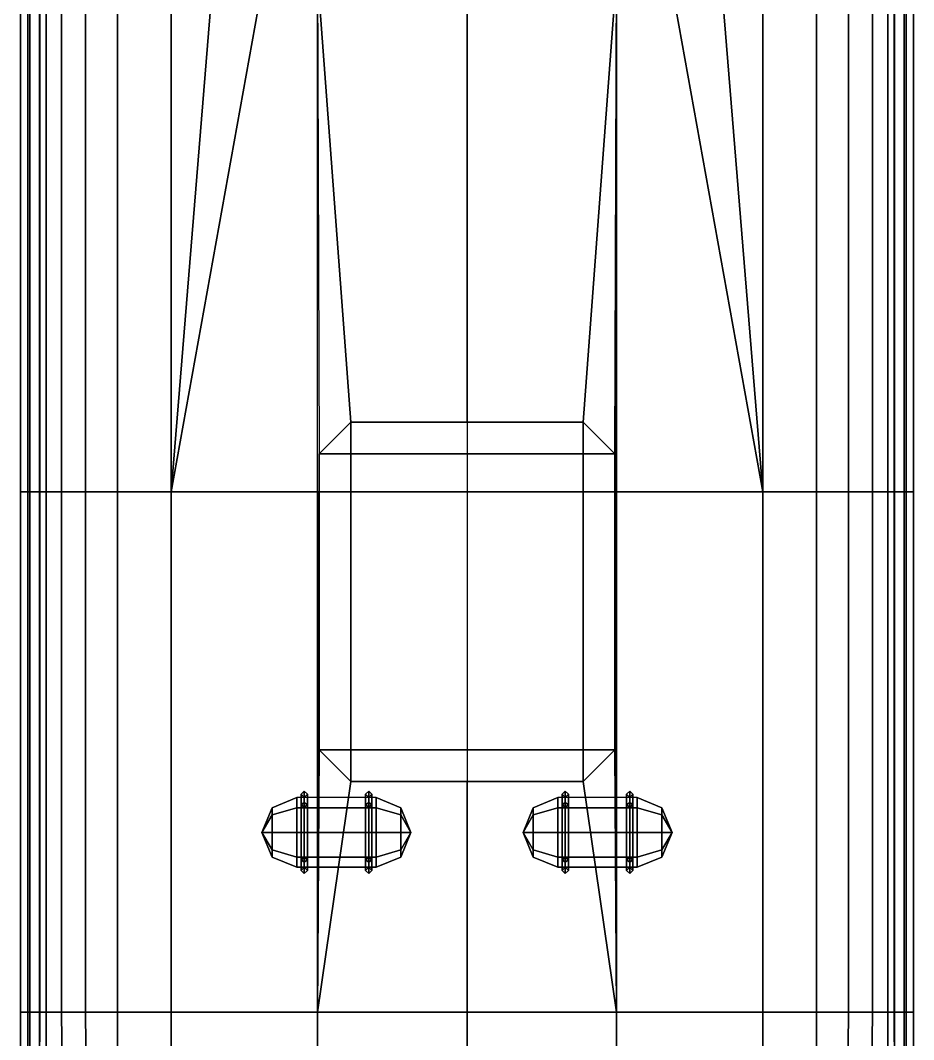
# Model space of a CAD drawing. Header units: millimetres. Extents: x -4.2 to 4.2, y -36 to 51.8.
# Drawn here: x -4.23 to 4.23, y 0.01 to 9.65 of the extents above; entities that cross this region are included whole.
import ezdxf

# ---------------------------------------------------------------- set-up
doc = ezdxf.new("R2010")
doc.units = ezdxf.units.MM
for name, color, linetype in [('h2', 7, 'Continuous'), ('railings', 6, 'Continuous'), ('superstructure', 3, 'Continuous')]:
    doc.layers.add(name, color=color, linetype=linetype)

msp = doc.modelspace()

# ---------------------------------------------------------------- linework, layer by layer
for points in [[(-4.225, 10.23, 2.885), (-4.225, 10.23, -0.21), (-4.225, 5.19, -0.21), (-4.225, 5.19, 2.885)], [(-4.155, 10.23, 2.965), (-4.225, 10.23, 2.885), (-4.225, 5.19, 2.885), (-4.155, 5.19, 2.965)], [(-4.045, 10.23, 2.99), (-4.155, 10.23, 2.965), (-4.155, 5.19, 2.965), (-4.045, 5.19, 2.99)], [(-4.225, 5.19, 2.885), (-4.225, 5.19, -0.21), (-4.225, 0.27, -0.21), (-4.225, 0.27, 2.885)], [(-4.155, 5.19, 2.965), (-4.225, 5.19, 2.885), (-4.225, 0.27, 2.885), (-4.155, 0.27, 2.965)], [(-4.045, 5.19, 2.99), (-4.155, 5.19, 2.965), (-4.155, 0.27, 2.965), (-4.045, 0.27, 2.99)], [(-4.225, 0.27, 2.885), (-4.225, 0.27, -0.21), (-4.225, -4.77, -0.21), (-4.225, -4.77, 2.825)], [(-4.155, 0.27, 2.965), (-4.225, 0.27, 2.885), (-4.225, -4.77, 2.825), (-4.155, -4.77, 2.92)], [(-4.045, 0.27, 2.99), (-4.155, 0.27, 2.965), (-4.155, -4.77, 2.92), (-4.045, -4.77, 2.955)]]:
    msp.add_3dface(points)
at = {"color": 1}
for points in [[(-4.225, 10.23, -1.22), (-4.135, 10.23, -1.435), (-4.135, 5.19, -1.435), (-4.225, 5.19, -1.22)], [(-4.225, 10.23, -0.21), (-4.225, 10.23, -1.22), (-4.225, 5.19, -1.22), (-4.225, 5.19, -0.21)], [(-4.135, 10.23, -1.435), (-3.98, 10.23, -1.655), (-3.98, 5.19, -1.655), (-4.135, 5.19, -1.435)], [(-3.98, 10.23, -1.655), (-3.835, 10.23, -1.78), (-3.835, 5.19, -1.78), (-3.98, 5.19, -1.655)], [(-3.835, 10.23, -1.78), (-3.61, 10.23, -1.895), (-3.61, 5.19, -1.895), (-3.835, 5.19, -1.78)], [(-3.61, 10.23, -1.895), (-3.305, 10.23, -1.95), (-3.305, 5.19, -1.95), (-3.61, 5.19, -1.895)], [(0, 5.19, -1.99), (-3.305, 5.19, -1.95), (-3.305, 10.23, -1.95), (0, 10.23, -1.99)], [(-4.225, 5.19, -0.21), (-4.225, 5.19, -1.22), (-4.225, 0.27, -1.22), (-4.225, 0.27, -0.21)], [(-4.225, 5.19, -1.22), (-4.135, 5.19, -1.435), (-4.135, 0.27, -1.435), (-4.225, 0.27, -1.22)], [(-4.135, 5.19, -1.435), (-3.98, 5.19, -1.655), (-3.98, 0.27, -1.655), (-4.135, 0.27, -1.435)], [(-3.98, 5.19, -1.655), (-3.835, 5.19, -1.78), (-3.835, 0.27, -1.78), (-3.98, 0.27, -1.655)], [(-3.835, 5.19, -1.78), (-3.61, 5.19, -1.895), (-3.61, 0.27, -1.895), (-3.835, 0.27, -1.78)], [(-3.61, 5.19, -1.895), (-3.305, 5.19, -1.95), (-3.305, 0.27, -1.95), (-3.61, 0.27, -1.895)], [(0, 0.27, -1.99), (-3.305, 0.27, -1.95), (-3.305, 5.19, -1.95), (0, 5.19, -1.99)], [(-4.225, 0.27, -0.21), (-4.225, 0.27, -1.22), (-4.225, -4.77, -1.22), (-4.225, -4.77, -0.21)], [(-4.225, 0.27, -1.22), (-4.135, 0.27, -1.435), (-4.14, -4.77, -1.495), (-4.225, -4.77, -1.22)], [(-4.135, 0.27, -1.435), (-3.98, 0.27, -1.655), (-3.98, -4.77, -1.72), (-4.14, -4.77, -1.495)], [(-3.98, 0.27, -1.655), (-3.835, 0.27, -1.78), (-3.775, -4.77, -1.885), (-3.98, -4.77, -1.72)], [(-3.835, 0.27, -1.78), (-3.61, 0.27, -1.895), (-3.56, -4.77, -1.97), (-3.775, -4.77, -1.885)], [(-3.61, 0.27, -1.895), (-3.305, 0.27, -1.95), (-3.305, -4.77, -1.99), (-3.56, -4.77, -1.97)], [(0, -4.77, -1.99), (-3.305, -4.77, -1.99), (-3.305, 0.27, -1.95), (0, 0.27, -1.99)]]:
    msp.add_3dface(points, dxfattribs=at)
at = {"color": 2}
for points in [[(-2.8, 10.23, 3.055), (-4.045, 10.23, 2.99), (-4.045, 5.19, 2.99), (-2.8, 5.19, 3.055)], [(-1.92, 10.08, 3.0899), (-2.3887, 10.23, 3.0713), (-2.8, 5.19, 3.055)], [(-2.3887, 10.23, 3.0713), (-2.8, 10.23, 3.055), (-2.8, 5.19, 3.055)], [(-1.415, 10.08, 3.11), (-1.92, 10.08, 3.0899), (-2.8, 5.19, 3.055), (-1.415, 5.19, 3.11)], [(0, 10.08, 3.13), (-1.415, 10.08, 3.11), (-1.1, 5.85, 3.1145), (0, 5.85, 3.13)], [(-1.415, 10.08, 3.11), (-1.415, 10.08, 3.11), (-1.4, 5.55, 3.1102), (-1.1, 5.85, 3.1145)], [(-2.8, 5.19, 3.055), (-4.045, 5.19, 2.99), (-4.045, 0.27, 2.99), (-2.8, 0.27, 3.055)], [(-1.415, 5.19, 3.11), (-2.8, 5.19, 3.055), (-2.8, 0.27, 3.055), (-1.415, 0.27, 3.11)], [(-1.4, 5.19, 3.1102), (-1.415, 5.19, 3.11), (-1.415, 0.27, 3.11), (-1.4, 2.75, 3.1102)], [(-1.1, 2.45, 3.1145), (-1.4, 2.75, 3.1102), (-1.415, 0.27, 3.11)], [(0, 2.45, 3.13), (-1.1, 2.45, 3.1145), (-1.415, 0.27, 3.11), (0, 0.27, 3.13)], [(-2.8, 0.27, 3.055), (-4.045, 0.27, 2.99), (-4.045, -4.77, 2.955), (-2.8, -4.77, 3.025)], [(-1.415, 0.27, 3.11), (-2.8, 0.27, 3.055), (-2.8, -4.77, 3.025), (-1.415, -4.77, 3.095)], [(0, 0.27, 3.13), (-1.415, 0.27, 3.11), (-1.415, -4.77, 3.095), (0, -4.77, 3.13)]]:
    msp.add_3dface(points, dxfattribs=at)
at = {"layer": 'h2', "color": 1}
for points in [[(0, 5.19, -1.99), (3.305, 5.19, -1.95), (3.305, 10.23, -1.95), (0, 10.23, -1.99)], [(3.61, 10.23, -1.895), (3.305, 10.23, -1.95), (3.305, 5.19, -1.95), (3.61, 5.19, -1.895)], [(3.835, 10.23, -1.78), (3.61, 10.23, -1.895), (3.61, 5.19, -1.895), (3.835, 5.19, -1.78)], [(3.98, 10.23, -1.655), (3.835, 10.23, -1.78), (3.835, 5.19, -1.78), (3.98, 5.19, -1.655)], [(4.135, 10.23, -1.435), (3.98, 10.23, -1.655), (3.98, 5.19, -1.655), (4.135, 5.19, -1.435)], [(4.225, 10.23, -1.22), (4.135, 10.23, -1.435), (4.135, 5.19, -1.435), (4.225, 5.19, -1.22)], [(4.225, 10.23, -0.21), (4.225, 10.23, -1.22), (4.225, 5.19, -1.22), (4.225, 5.19, -0.21)], [(0, 0.27, -1.99), (3.305, 0.27, -1.95), (3.305, 5.19, -1.95), (0, 5.19, -1.99)], [(3.61, 5.19, -1.895), (3.305, 5.19, -1.95), (3.305, 0.27, -1.95), (3.61, 0.27, -1.895)], [(3.835, 5.19, -1.78), (3.61, 5.19, -1.895), (3.61, 0.27, -1.895), (3.835, 0.27, -1.78)], [(3.98, 5.19, -1.655), (3.835, 5.19, -1.78), (3.835, 0.27, -1.78), (3.98, 0.27, -1.655)], [(4.135, 5.19, -1.435), (3.98, 5.19, -1.655), (3.98, 0.27, -1.655), (4.135, 0.27, -1.435)], [(4.225, 5.19, -1.22), (4.135, 5.19, -1.435), (4.135, 0.27, -1.435), (4.225, 0.27, -1.22)], [(4.225, 5.19, -0.21), (4.225, 5.19, -1.22), (4.225, 0.27, -1.22), (4.225, 0.27, -0.21)], [(0, -4.77, -1.99), (3.305, -4.77, -1.99), (3.305, 0.27, -1.95), (0, 0.27, -1.99)], [(3.61, 0.27, -1.895), (3.305, 0.27, -1.95), (3.305, -4.77, -1.99), (3.56, -4.77, -1.97)], [(3.835, 0.27, -1.78), (3.61, 0.27, -1.895), (3.56, -4.77, -1.97), (3.775, -4.77, -1.885)], [(3.98, 0.27, -1.655), (3.835, 0.27, -1.78), (3.775, -4.77, -1.885), (3.98, -4.77, -1.72)], [(4.135, 0.27, -1.435), (3.98, 0.27, -1.655), (3.98, -4.77, -1.72), (4.14, -4.77, -1.495)], [(4.225, 0.27, -1.22), (4.135, 0.27, -1.435), (4.14, -4.77, -1.495), (4.225, -4.77, -1.22)], [(4.225, 0.27, -0.21), (4.225, 0.27, -1.22), (4.225, -4.77, -1.22), (4.225, -4.77, -0.21)]]:
    msp.add_3dface(points, dxfattribs=at)
at = {"layer": 'h2', "color": 2}
for points in [[(1.92, 10.08, 3.0899), (2.3887, 10.23, 3.0713), (2.8, 5.19, 3.055)], [(2.3887, 10.23, 3.0713), (2.8, 10.23, 3.055), (2.8, 5.19, 3.055)], [(2.8, 10.23, 3.055), (4.045, 10.23, 2.99), (4.045, 5.19, 2.99), (2.8, 5.19, 3.055)], [(-1.415, 10.08, 3.11), (-1.4, 5.55, 3.1102), (-1.4, 5.19, 3.1102), (-1.415, 5.19, 3.11)], [(0, 10.08, 3.13), (1.415, 10.08, 3.11), (1.1, 5.85, 3.1145), (0, 5.85, 3.13)], [(1.415, 10.08, 3.11), (1.415, 10.08, 3.11), (1.4, 5.55, 3.1102), (1.1, 5.85, 3.1145)], [(1.4, 5.55, 3.1102), (1.415, 10.08, 3.11), (1.415, 5.19, 3.11), (1.4, 5.19, 3.1102)], [(1.415, 10.08, 3.11), (1.92, 10.08, 3.0899), (2.8, 5.19, 3.055), (1.415, 5.19, 3.11)], [(1.4, 5.19, 3.1102), (1.415, 5.19, 3.11), (1.415, 0.27, 3.11), (1.4, 2.75, 3.1102)], [(1.415, 5.19, 3.11), (2.8, 5.19, 3.055), (2.8, 0.27, 3.055), (1.415, 0.27, 3.11)], [(2.8, 5.19, 3.055), (4.045, 5.19, 2.99), (4.045, 0.27, 2.99), (2.8, 0.27, 3.055)], [(1.1, 2.45, 3.1145), (1.4, 2.75, 3.1102), (1.415, 0.27, 3.11)], [(0, 2.45, 3.13), (1.1, 2.45, 3.1145), (1.415, 0.27, 3.11), (0, 0.27, 3.13)], [(0, 0.27, 3.13), (1.415, 0.27, 3.11), (1.415, -4.77, 3.095), (0, -4.77, 3.13)], [(1.415, 0.27, 3.11), (2.8, 0.27, 3.055), (2.8, -4.77, 3.025), (1.415, -4.77, 3.095)], [(2.8, 0.27, 3.055), (4.045, 0.27, 2.99), (4.045, -4.77, 2.955), (2.8, -4.77, 3.025)]]:
    msp.add_3dface(points, dxfattribs=at)
at = {"layer": 'h2'}
for points in [[(4.045, 10.23, 2.99), (4.155, 10.23, 2.965), (4.155, 5.19, 2.965), (4.045, 5.19, 2.99)], [(4.155, 10.23, 2.965), (4.225, 10.23, 2.885), (4.225, 5.19, 2.885), (4.155, 5.19, 2.965)], [(4.225, 10.23, 2.885), (4.225, 10.23, -0.21), (4.225, 5.19, -0.21), (4.225, 5.19, 2.885)], [(4.045, 5.19, 2.99), (4.155, 5.19, 2.965), (4.155, 0.27, 2.965), (4.045, 0.27, 2.99)], [(4.155, 5.19, 2.965), (4.225, 5.19, 2.885), (4.225, 0.27, 2.885), (4.155, 0.27, 2.965)], [(4.225, 5.19, 2.885), (4.225, 5.19, -0.21), (4.225, 0.27, -0.21), (4.225, 0.27, 2.885)], [(4.045, 0.27, 2.99), (4.155, 0.27, 2.965), (4.155, -4.77, 2.92), (4.045, -4.77, 2.955)], [(4.155, 0.27, 2.965), (4.225, 0.27, 2.885), (4.225, -4.77, 2.825), (4.155, -4.77, 2.92)], [(4.225, 0.27, 2.885), (4.225, 0.27, -0.21), (4.225, -4.77, -0.21), (4.225, -4.77, 2.825)]]:
    msp.add_3dface(points, dxfattribs=at)
at = {"layer": 'railings'}
for points in [[(-4.04, 11.24, 4.3), (-4.04, 9.65, 4.3), (-4.04, 9.65, 4.26), (-4.04, 11.24, 4.26)], [(-4.04, 11.24, 4.3), (-4.04, 9.65, 4.3), (-4.04, 9.65, 4.26), (-4.04, 11.24, 4.26)], [(4.04, 11.24, 4.3), (4.04, 9.65, 4.3), (4.04, 9.65, 4.26), (4.04, 11.24, 4.26)], [(4.04, 11.24, 4.3), (4.04, 9.65, 4.3), (4.04, 9.65, 4.26), (4.04, 11.24, 4.26)], [(-4.04, 9.61, 4.3), (-4.04, 9.61, 2.99), (-4.04, 9.65, 2.99), (-4.04, 9.65, 4.3)], [(-4.04, 9.61, 4.3), (-4.04, 9.61, 2.99), (-4.04, 9.65, 2.99), (-4.04, 9.65, 4.3)], [(4.04, 9.61, 4.3), (4.04, 9.61, 2.99), (4.04, 9.65, 2.99), (4.04, 9.65, 4.3)], [(4.04, 9.61, 4.3), (4.04, 9.61, 2.99), (4.04, 9.65, 2.99), (4.04, 9.65, 4.3)], [(-4.04, 9.61, 4.3), (-4.04, 7.83, 4.3), (-4.04, 7.83, 4.26), (-4.04, 9.61, 4.26)], [(-4.04, 9.61, 4.3), (-4.04, 7.83, 4.3), (-4.04, 7.83, 4.26), (-4.04, 9.61, 4.26)], [(-4.04, 9.61, 3.71), (-4.04, 7.83, 3.71), (-4.04, 7.83, 3.67), (-4.04, 9.61, 3.67)], [(-4.04, 9.61, 3.71), (-4.04, 7.83, 3.71), (-4.04, 7.83, 3.67), (-4.04, 9.61, 3.67)], [(4.04, 9.61, 3.71), (4.04, 7.83, 3.71), (4.04, 7.83, 3.67), (4.04, 9.61, 3.67)], [(4.04, 9.61, 3.71), (4.04, 7.83, 3.71), (4.04, 7.83, 3.67), (4.04, 9.61, 3.67)], [(4.04, 9.61, 4.3), (4.04, 7.83, 4.3), (4.04, 7.83, 4.26), (4.04, 9.61, 4.26)], [(4.04, 9.61, 4.3), (4.04, 7.83, 4.3), (4.04, 7.83, 4.26), (4.04, 9.61, 4.26)], [(-4.04, 7.79, 4.3), (-4.04, 7.79, 2.99), (-4.04, 7.83, 2.99), (-4.04, 7.83, 4.3)], [(-4.04, 7.79, 4.3), (-4.04, 7.79, 2.99), (-4.04, 7.83, 2.99), (-4.04, 7.83, 4.3)], [(4.04, 7.79, 4.3), (4.04, 7.79, 2.99), (4.04, 7.83, 2.99), (4.04, 7.83, 4.3)], [(4.04, 7.79, 4.3), (4.04, 7.79, 2.99), (4.04, 7.83, 2.99), (4.04, 7.83, 4.3)], [(-4.04, 7.79, 4.3), (-4.04, 6.08, 4.3), (-4.04, 6.08, 4.26), (-4.04, 7.79, 4.26)], [(-4.04, 7.79, 4.3), (-4.04, 6.08, 4.3), (-4.04, 6.08, 4.26), (-4.04, 7.79, 4.26)], [(-4.04, 7.79, 3.71), (-4.04, 6.08, 3.71), (-4.04, 6.08, 3.67), (-4.04, 7.79, 3.67)], [(-4.04, 7.79, 3.71), (-4.04, 6.08, 3.71), (-4.04, 6.08, 3.67), (-4.04, 7.79, 3.67)], [(4.04, 7.79, 3.71), (4.04, 6.08, 3.71), (4.04, 6.08, 3.67), (4.04, 7.79, 3.67)], [(4.04, 7.79, 3.71), (4.04, 6.08, 3.71), (4.04, 6.08, 3.67), (4.04, 7.79, 3.67)], [(4.04, 7.79, 4.3), (4.04, 6.08, 4.3), (4.04, 6.08, 4.26), (4.04, 7.79, 4.26)], [(4.04, 7.79, 4.3), (4.04, 6.08, 4.3), (4.04, 6.08, 4.26), (4.04, 7.79, 4.26)], [(-4.04, 6.04, 4.3), (-4.04, 6.04, 2.99), (-4.04, 6.08, 2.99), (-4.04, 6.08, 4.3)], [(-4.04, 6.04, 4.3), (-4.04, 6.04, 2.99), (-4.04, 6.08, 2.99), (-4.04, 6.08, 4.3)], [(4.04, 6.04, 4.3), (4.04, 6.04, 2.99), (4.04, 6.08, 2.99), (4.04, 6.08, 4.3)], [(4.04, 6.04, 4.3), (4.04, 6.04, 2.99), (4.04, 6.08, 2.99), (4.04, 6.08, 4.3)], [(-4.04, 6.04, 4.3), (-4.04, 4.23, 4.3), (-4.04, 4.23, 4.26), (-4.04, 6.04, 4.26)], [(-4.04, 6.04, 4.3), (-4.04, 4.23, 4.3), (-4.04, 4.23, 4.26), (-4.04, 6.04, 4.26)], [(-4.04, 6.04, 3.71), (-4.04, 4.23, 3.71), (-4.04, 4.23, 3.67), (-4.04, 6.04, 3.67)], [(-4.04, 6.04, 3.71), (-4.04, 4.23, 3.71), (-4.04, 4.23, 3.67), (-4.04, 6.04, 3.67)], [(4.04, 6.04, 3.71), (4.04, 4.23, 3.71), (4.04, 4.23, 3.67), (4.04, 6.04, 3.67)], [(4.04, 6.04, 3.71), (4.04, 4.23, 3.71), (4.04, 4.23, 3.67), (4.04, 6.04, 3.67)], [(4.04, 6.04, 4.3), (4.04, 4.23, 4.3), (4.04, 4.23, 4.26), (4.04, 6.04, 4.26)], [(4.04, 6.04, 4.3), (4.04, 4.23, 4.3), (4.04, 4.23, 4.26), (4.04, 6.04, 4.26)], [(-4.04, 4.19, 4.3), (-4.04, 4.19, 2.99), (-4.04, 4.23, 2.99), (-4.04, 4.23, 4.3)], [(-4.04, 4.19, 4.3), (-4.04, 4.19, 2.99), (-4.04, 4.23, 2.99), (-4.04, 4.23, 4.3)], [(-4.04, 4.19, 4.3), (-4.04, 2.45, 4.3), (-4.04, 2.45, 4.26), (-4.04, 4.19, 4.26)], [(-4.04, 4.19, 4.3), (-4.04, 2.45, 4.3), (-4.04, 2.45, 4.26), (-4.04, 4.19, 4.26)], [(-4.04, 4.19, 3.71), (-4.04, 2.45, 3.71), (-4.04, 2.45, 3.67), (-4.04, 4.19, 3.67)], [(-4.04, 4.19, 3.71), (-4.04, 2.45, 3.71), (-4.04, 2.45, 3.67), (-4.04, 4.19, 3.67)], [(4.04, 4.19, 4.3), (4.04, 4.19, 2.99), (4.04, 4.23, 2.99), (4.04, 4.23, 4.3)], [(4.04, 4.19, 4.3), (4.04, 4.19, 2.99), (4.04, 4.23, 2.99), (4.04, 4.23, 4.3)], [(4.04, 4.19, 3.71), (4.04, 2.45, 3.71), (4.04, 2.45, 3.67), (4.04, 4.19, 3.67)], [(4.04, 4.19, 3.71), (4.04, 2.45, 3.71), (4.04, 2.45, 3.67), (4.04, 4.19, 3.67)], [(4.04, 4.19, 4.3), (4.04, 2.45, 4.3), (4.04, 2.45, 4.26), (4.04, 4.19, 4.26)], [(4.04, 4.19, 4.3), (4.04, 2.45, 4.3), (4.04, 2.45, 4.26), (4.04, 4.19, 4.26)], [(-4.04, 2.41, 4.3), (-4.04, 2.41, 2.99), (-4.04, 2.45, 2.99), (-4.04, 2.45, 4.3)], [(-4.04, 2.41, 4.3), (-4.04, 2.41, 2.99), (-4.04, 2.45, 2.99), (-4.04, 2.45, 4.3)], [(4.04, 2.41, 4.3), (4.04, 2.41, 2.99), (4.04, 2.45, 2.99), (4.04, 2.45, 4.3)], [(4.04, 2.41, 4.3), (4.04, 2.41, 2.99), (4.04, 2.45, 2.99), (4.04, 2.45, 4.3)], [(-4.04, 2.41, 4.3), (-4.04, 0.03, 4.29), (-4.04, 0.03, 4.25), (-4.04, 2.41, 4.26)], [(-4.04, 2.41, 4.3), (-4.04, 0.03, 4.29), (-4.04, 0.03, 4.25), (-4.04, 2.41, 4.26)], [(-4.04, 2.41, 3.71), (-4.04, 0.03, 3.7), (-4.04, 0.03, 3.66), (-4.04, 2.41, 3.67)], [(-4.04, 2.41, 3.71), (-4.04, 0.03, 3.7), (-4.04, 0.03, 3.66), (-4.04, 2.41, 3.67)], [(4.04, 2.41, 3.71), (4.04, 0.03, 3.7), (4.04, 0.03, 3.66), (4.04, 2.41, 3.67)], [(4.04, 2.41, 3.71), (4.04, 0.03, 3.7), (4.04, 0.03, 3.66), (4.04, 2.41, 3.67)], [(4.04, 2.41, 4.3), (4.04, 0.03, 4.29), (4.04, 0.03, 4.25), (4.04, 2.41, 4.26)], [(4.04, 2.41, 4.3), (4.04, 0.03, 4.29), (4.04, 0.03, 4.25), (4.04, 2.41, 4.26)], [(-4.04, -0.01, 4.29), (-4.04, -0.01, 2.98), (-4.04, 0.03, 2.98), (-4.04, 0.03, 4.29)], [(-4.04, -0.01, 4.29), (-4.04, -0.01, 2.98), (-4.04, 0.03, 2.98), (-4.04, 0.03, 4.29)], [(4.04, -0.01, 4.29), (4.04, -0.01, 2.98), (4.04, 0.03, 2.98), (4.04, 0.03, 4.29)], [(4.04, -0.01, 4.29), (4.04, -0.01, 2.98), (4.04, 0.03, 2.98), (4.04, 0.03, 4.29)]]:
    msp.add_3dface(points, dxfattribs=at)
at = {"layer": 'superstructure'}
for points in [[(-1.1, 5.85, 3.54), (-1.4, 5.55, 3.54), (1.4, 5.55, 3.54), (1.1, 5.85, 3.54)], [(-1.1, 5.85, 3.1145), (-1.4, 5.55, 3.1102), (-1.4, 5.55, 3.54), (-1.1, 5.85, 3.54)], [(-1.1, 5.85, 3.54), (-1.4, 5.55, 3.54), (-1.1, 5.55, 3.79)], [(1.1, 5.85, 3.54), (1.1, 5.85, 3.1145), (0, 5.85, 3.13), (-1.1, 5.85, 3.54)], [(1.1, 5.55, 3.79), (1.1, 5.85, 3.54), (-1.1, 5.85, 3.54), (-1.1, 5.55, 3.79)], [(0, 5.85, 3.13), (-1.1, 5.85, 3.1145), (-1.1, 5.85, 3.54), (0, 5.85, 3.13)], [(1.4, 5.55, 3.54), (1.4, 5.55, 3.1102), (1.1, 5.85, 3.1145), (1.1, 5.85, 3.54)], [(1.1, 5.55, 3.79), (1.4, 5.55, 3.54), (1.1, 5.85, 3.54), (1.1, 5.55, 3.79)], [(-1.4, 5.55, 3.1102), (-1.4, 2.75, 3.1102), (-1.4, 2.75, 3.54), (-1.4, 5.55, 3.54)], [(-1.4, 5.55, 3.54), (-1.4, 2.75, 3.54), (-1.1, 2.75, 3.79), (-1.1, 5.55, 3.79)], [(-1.1, 5.55, 3.79), (-1.1, 2.75, 3.79), (1.1, 2.75, 3.79), (1.1, 5.55, 3.79)], [(1.1, 2.75, 3.79), (1.4, 2.75, 3.54), (1.4, 5.55, 3.54), (1.1, 5.55, 3.79)], [(1.4, 2.75, 3.54), (1.4, 2.75, 3.1102), (1.4, 5.55, 3.1102), (1.4, 5.55, 3.54)], [(-1.4, 2.75, 3.54), (-1.4, 2.75, 3.1102), (-1.1, 2.45, 3.1145), (-1.1, 2.45, 3.54)], [(-1.1, 2.75, 3.79), (-1.4, 2.75, 3.54), (-1.1, 2.45, 3.54), (-1.1, 2.75, 3.79)], [(1.1, 2.45, 3.54), (1.1, 2.75, 3.79), (-1.1, 2.75, 3.79), (-1.1, 2.45, 3.54)], [(1.1, 2.45, 3.1145), (1.4, 2.75, 3.1102), (1.4, 2.75, 3.54), (1.1, 2.45, 3.54)], [(1.1, 2.45, 3.54), (1.4, 2.75, 3.54), (1.1, 2.75, 3.79)], [(-1.1, 2.45, 3.54), (-1.1, 2.45, 3.1145), (0, 2.45, 3.13), (1.1, 2.45, 3.54)], [(1.1, 2.45, 3.54), (0, 2.45, 3.13), (1.1, 2.45, 3.1145)], [(-1.54, 2.36, 3.12), (-1.57, 2.33, 3.12), (-1.57, 2.33, 3.82), (-1.54, 2.36, 3.82)], [(-1.57, 2.23, 4.08), (-1.54, 2.2512, 4.1012), (-1.54, 2.36, 3.82), (-1.57, 2.33, 3.82)], [(-1.57, 2.33, 3.12), (-1.54, 2.3, 3.12), (-1.54, 2.3, 3.82), (-1.57, 2.33, 3.82)], [(-1.54, 2.2088, 4.0588), (-1.57, 2.23, 4.08), (-1.57, 2.33, 3.82), (-1.54, 2.3, 3.82)], [(-1.51, 2.33, 3.12), (-1.54, 2.36, 3.12), (-1.54, 2.36, 3.82), (-1.51, 2.33, 3.82)], [(-1.54, 2.2512, 4.1012), (-1.51, 2.23, 4.08), (-1.51, 2.33, 3.82), (-1.54, 2.36, 3.82)], [(-1.54, 2.3, 3.12), (-1.51, 2.33, 3.12), (-1.51, 2.33, 3.82), (-1.54, 2.3, 3.82)], [(-1.51, 2.23, 4.08), (-1.54, 2.2088, 4.0588), (-1.54, 2.3, 3.82), (-1.51, 2.33, 3.82)], [(-0.93, 2.36, 3.12), (-0.96, 2.33, 3.12), (-0.96, 2.33, 3.82), (-0.93, 2.36, 3.82)], [(-0.96, 2.23, 4.08), (-0.93, 2.2512, 4.1012), (-0.93, 2.36, 3.82), (-0.96, 2.33, 3.82)], [(-0.96, 2.33, 3.12), (-0.93, 2.3, 3.12), (-0.93, 2.3, 3.82), (-0.96, 2.33, 3.82)], [(-0.93, 2.2088, 4.0588), (-0.96, 2.23, 4.08), (-0.96, 2.33, 3.82), (-0.93, 2.3, 3.82)], [(-0.9, 2.33, 3.12), (-0.93, 2.36, 3.12), (-0.93, 2.36, 3.82), (-0.9, 2.33, 3.82)], [(-0.93, 2.2512, 4.1012), (-0.9, 2.23, 4.08), (-0.9, 2.33, 3.82), (-0.93, 2.36, 3.82)], [(-0.93, 2.3, 3.12), (-0.9, 2.33, 3.12), (-0.9, 2.33, 3.82), (-0.93, 2.3, 3.82)], [(-0.9, 2.23, 4.08), (-0.93, 2.2088, 4.0588), (-0.93, 2.3, 3.82), (-0.9, 2.33, 3.82)], [(0.93, 2.36, 3.12), (0.9, 2.33, 3.12), (0.9, 2.33, 3.82), (0.93, 2.36, 3.82)], [(0.9, 2.23, 4.08), (0.93, 2.2512, 4.1012), (0.93, 2.36, 3.82), (0.9, 2.33, 3.82)], [(0.9, 2.33, 3.12), (0.93, 2.3, 3.12), (0.93, 2.3, 3.82), (0.9, 2.33, 3.82)], [(0.93, 2.2088, 4.0588), (0.9, 2.23, 4.08), (0.9, 2.33, 3.82), (0.93, 2.3, 3.82)], [(0.96, 2.33, 3.12), (0.93, 2.36, 3.12), (0.93, 2.36, 3.82), (0.96, 2.33, 3.82)], [(0.93, 2.2512, 4.1012), (0.96, 2.23, 4.08), (0.96, 2.33, 3.82), (0.93, 2.36, 3.82)], [(0.93, 2.3, 3.12), (0.96, 2.33, 3.12), (0.96, 2.33, 3.82), (0.93, 2.3, 3.82)], [(0.96, 2.23, 4.08), (0.93, 2.2088, 4.0588), (0.93, 2.3, 3.82), (0.96, 2.33, 3.82)], [(1.54, 2.36, 3.12), (1.51, 2.33, 3.12), (1.51, 2.33, 3.82), (1.54, 2.36, 3.82)], [(1.51, 2.23, 4.08), (1.54, 2.2512, 4.1012), (1.54, 2.36, 3.82), (1.51, 2.33, 3.82)], [(1.51, 2.33, 3.12), (1.54, 2.3, 3.12), (1.54, 2.3, 3.82), (1.51, 2.33, 3.82)], [(1.54, 2.2088, 4.0588), (1.51, 2.23, 4.08), (1.51, 2.33, 3.82), (1.54, 2.3, 3.82)], [(1.57, 2.33, 3.12), (1.54, 2.36, 3.12), (1.54, 2.36, 3.82), (1.57, 2.33, 3.82)], [(1.54, 2.2512, 4.1012), (1.57, 2.23, 4.08), (1.57, 2.33, 3.82), (1.54, 2.36, 3.82)], [(1.54, 2.3, 3.12), (1.57, 2.33, 3.12), (1.57, 2.33, 3.82), (1.54, 2.3, 3.82)], [(1.57, 2.23, 4.08), (1.54, 2.2088, 4.0588), (1.54, 2.3, 3.82), (1.57, 2.33, 3.82)], [(-1.61, 2.3, 3.82), (-1.8433, 2.2033, 3.82), (-1.8433, 2.135, 3.985), (-1.61, 2.2033, 4.0533)], [(-1.61, 2.2033, 3.5867), (-1.8433, 2.135, 3.655), (-1.8433, 2.2033, 3.82), (-1.61, 2.3, 3.82)], [(-1.57, 1.97, 4.18), (-1.54, 1.97, 4.21), (-1.54, 2.2512, 4.1012), (-1.57, 2.23, 4.08)], [(-1.54, 1.97, 4.15), (-1.57, 1.97, 4.18), (-1.57, 2.23, 4.08), (-1.54, 2.2088, 4.0588)], [(-1.54, 1.97, 4.21), (-1.51, 1.97, 4.18), (-1.51, 2.23, 4.08), (-1.54, 2.2512, 4.1012)], [(-1.51, 1.97, 4.18), (-1.54, 1.97, 4.15), (-1.54, 2.2088, 4.0588), (-1.51, 2.23, 4.08)], [(-0.96, 1.97, 4.18), (-0.93, 1.97, 4.21), (-0.93, 2.2512, 4.1012), (-0.96, 2.23, 4.08)], [(-0.93, 1.97, 4.15), (-0.96, 1.97, 4.18), (-0.96, 2.23, 4.08), (-0.93, 2.2088, 4.0588)], [(-0.93, 1.97, 4.21), (-0.9, 1.97, 4.18), (-0.9, 2.23, 4.08), (-0.93, 2.2512, 4.1012)], [(-0.9, 1.97, 4.18), (-0.93, 1.97, 4.15), (-0.93, 2.2088, 4.0588), (-0.9, 2.23, 4.08)], [(-0.6267, 2.135, 3.655), (-0.86, 2.2033, 3.5867), (-0.86, 2.3, 3.82), (-0.6267, 2.2033, 3.82)], [(-0.6267, 2.2033, 3.82), (-0.86, 2.3, 3.82), (-0.86, 2.2033, 4.0533), (-0.6267, 2.135, 3.985)], [(0.86, 2.2033, 3.5867), (0.6267, 2.135, 3.655), (0.6267, 2.2033, 3.82), (0.86, 2.3, 3.82)], [(0.86, 2.3, 3.82), (0.6267, 2.2033, 3.82), (0.6267, 2.135, 3.985), (0.86, 2.2033, 4.0533)], [(0.9, 1.97, 4.18), (0.93, 1.97, 4.21), (0.93, 2.2512, 4.1012), (0.9, 2.23, 4.08)], [(0.93, 1.97, 4.15), (0.9, 1.97, 4.18), (0.9, 2.23, 4.08), (0.93, 2.2088, 4.0588)], [(0.93, 1.97, 4.21), (0.96, 1.97, 4.18), (0.96, 2.23, 4.08), (0.93, 2.2512, 4.1012)], [(0.96, 1.97, 4.18), (0.93, 1.97, 4.15), (0.93, 2.2088, 4.0588), (0.96, 2.23, 4.08)], [(1.51, 1.97, 4.18), (1.54, 1.97, 4.21), (1.54, 2.2512, 4.1012), (1.51, 2.23, 4.08)], [(1.54, 1.97, 4.15), (1.51, 1.97, 4.18), (1.51, 2.23, 4.08), (1.54, 2.2088, 4.0588)], [(1.54, 1.97, 4.21), (1.57, 1.97, 4.18), (1.57, 2.23, 4.08), (1.54, 2.2512, 4.1012)], [(1.57, 1.97, 4.18), (1.54, 1.97, 4.15), (1.54, 2.2088, 4.0588), (1.57, 2.23, 4.08)], [(1.8433, 2.2033, 3.82), (1.61, 2.3, 3.82), (1.61, 2.2033, 4.0533), (1.8433, 2.135, 3.985)], [(1.8433, 2.135, 3.655), (1.61, 2.2033, 3.5867), (1.61, 2.3, 3.82), (1.8433, 2.2033, 3.82)], [(-1.8433, 2.2033, 3.82), (-1.94, 1.97, 3.82), (-1.94, 1.97, 3.82), (-1.8433, 2.135, 3.985)], [(-1.8433, 2.135, 3.655), (-1.94, 1.97, 3.82), (-1.94, 1.97, 3.82), (-1.8433, 2.2033, 3.82)], [(-1.8433, 2.135, 3.985), (-1.94, 1.97, 3.82), (-1.94, 1.97, 3.82), (-1.8433, 1.97, 4.0533)], [(-1.8433, 1.97, 3.5867), (-1.94, 1.97, 3.82), (-1.94, 1.97, 3.82), (-1.8433, 2.135, 3.655)], [(-1.61, 2.2033, 4.0533), (-1.8433, 2.135, 3.985), (-1.8433, 1.97, 4.0533), (-1.61, 1.97, 4.15)], [(-1.61, 1.97, 3.49), (-1.8433, 1.97, 3.5867), (-1.8433, 2.135, 3.655), (-1.61, 2.2033, 3.5867)], [(-0.6267, 1.97, 3.5867), (-0.86, 1.97, 3.49), (-0.86, 2.2033, 3.5867), (-0.6267, 2.135, 3.655)], [(-0.6267, 2.135, 3.985), (-0.86, 2.2033, 4.0533), (-0.86, 1.97, 4.15), (-0.6267, 1.97, 4.0533)], [(-0.53, 1.97, 3.82), (-0.6267, 2.135, 3.655), (-0.6267, 2.2033, 3.82), (-0.53, 1.97, 3.82)], [(-0.53, 1.97, 3.82), (-0.6267, 2.2033, 3.82), (-0.6267, 2.135, 3.985), (-0.53, 1.97, 3.82)], [(-0.53, 1.97, 3.82), (-0.6267, 1.97, 3.5867), (-0.6267, 2.135, 3.655), (-0.53, 1.97, 3.82)], [(-0.53, 1.97, 3.82), (-0.6267, 2.135, 3.985), (-0.6267, 1.97, 4.0533), (-0.53, 1.97, 3.82)], [(0.6267, 2.135, 3.655), (0.53, 1.97, 3.82), (0.53, 1.97, 3.82), (0.6267, 2.2033, 3.82)], [(0.6267, 2.2033, 3.82), (0.53, 1.97, 3.82), (0.53, 1.97, 3.82), (0.6267, 2.135, 3.985)], [(0.6267, 1.97, 3.5867), (0.53, 1.97, 3.82), (0.53, 1.97, 3.82), (0.6267, 2.135, 3.655)], [(0.6267, 2.135, 3.985), (0.53, 1.97, 3.82), (0.53, 1.97, 3.82), (0.6267, 1.97, 4.0533)], [(0.86, 1.97, 3.49), (0.6267, 1.97, 3.5867), (0.6267, 2.135, 3.655), (0.86, 2.2033, 3.5867)], [(0.86, 2.2033, 4.0533), (0.6267, 2.135, 3.985), (0.6267, 1.97, 4.0533), (0.86, 1.97, 4.15)], [(1.8433, 2.135, 3.985), (1.61, 2.2033, 4.0533), (1.61, 1.97, 4.15), (1.8433, 1.97, 4.0533)], [(1.8433, 1.97, 3.5867), (1.61, 1.97, 3.49), (1.61, 2.2033, 3.5867), (1.8433, 2.135, 3.655)], [(1.94, 1.97, 3.82), (1.8433, 2.2033, 3.82), (1.8433, 2.135, 3.985), (1.94, 1.97, 3.82)], [(1.94, 1.97, 3.82), (1.8433, 2.135, 3.655), (1.8433, 2.2033, 3.82), (1.94, 1.97, 3.82)], [(1.94, 1.97, 3.82), (1.8433, 2.135, 3.985), (1.8433, 1.97, 4.0533), (1.94, 1.97, 3.82)], [(1.94, 1.97, 3.82), (1.8433, 1.97, 3.5867), (1.8433, 2.135, 3.655), (1.94, 1.97, 3.82)], [(-1.8433, 1.805, 3.985), (-1.94, 1.97, 3.82), (-1.94, 1.97, 3.82), (-1.8433, 1.7367, 3.82)], [(-1.8433, 1.97, 4.0533), (-1.94, 1.97, 3.82), (-1.94, 1.97, 3.82), (-1.8433, 1.805, 3.985)], [(-1.8433, 1.805, 3.655), (-1.94, 1.97, 3.82), (-1.94, 1.97, 3.82), (-1.8433, 1.97, 3.5867)], [(-1.8433, 1.7367, 3.82), (-1.94, 1.97, 3.82), (-1.94, 1.97, 3.82), (-1.8433, 1.805, 3.655)], [(-1.61, 1.97, 4.15), (-1.8433, 1.97, 4.0533), (-1.8433, 1.805, 3.985), (-1.61, 1.7367, 4.0533)], [(-1.61, 1.7367, 3.5867), (-1.8433, 1.805, 3.655), (-1.8433, 1.97, 3.5867), (-1.61, 1.97, 3.49)], [(-1.57, 1.97, 4.18), (-1.54, 1.97, 4.15), (-1.54, 1.7312, 4.0588), (-1.57, 1.71, 4.08)], [(-1.54, 1.97, 4.21), (-1.57, 1.97, 4.18), (-1.57, 1.71, 4.08), (-1.54, 1.6888, 4.1012)], [(-1.54, 1.97, 4.15), (-1.51, 1.97, 4.18), (-1.51, 1.71, 4.08), (-1.54, 1.7312, 4.0588)], [(-1.51, 1.97, 4.18), (-1.54, 1.97, 4.21), (-1.54, 1.6888, 4.1012), (-1.51, 1.71, 4.08)], [(-0.93, 1.97, 4.21), (-0.96, 1.97, 4.18), (-0.96, 1.71, 4.08), (-0.93, 1.6888, 4.1012)], [(-0.96, 1.97, 4.18), (-0.93, 1.97, 4.15), (-0.93, 1.7312, 4.0588), (-0.96, 1.71, 4.08)], [(-0.9, 1.97, 4.18), (-0.93, 1.97, 4.21), (-0.93, 1.6888, 4.1012), (-0.9, 1.71, 4.08)], [(-0.93, 1.97, 4.15), (-0.9, 1.97, 4.18), (-0.9, 1.71, 4.08), (-0.93, 1.7312, 4.0588)], [(-0.6267, 1.805, 3.655), (-0.86, 1.7367, 3.5867), (-0.86, 1.97, 3.49), (-0.6267, 1.97, 3.5867)], [(-0.6267, 1.97, 4.0533), (-0.86, 1.97, 4.15), (-0.86, 1.7367, 4.0533), (-0.6267, 1.805, 3.985)], [(-0.53, 1.97, 3.82), (-0.6267, 1.805, 3.655), (-0.6267, 1.97, 3.5867), (-0.53, 1.97, 3.82)], [(-0.53, 1.97, 3.82), (-0.6267, 1.7367, 3.82), (-0.6267, 1.805, 3.655), (-0.53, 1.97, 3.82)], [(-0.53, 1.97, 3.82), (-0.6267, 1.805, 3.985), (-0.6267, 1.7367, 3.82), (-0.53, 1.97, 3.82)], [(-0.53, 1.97, 3.82), (-0.6267, 1.97, 4.0533), (-0.6267, 1.805, 3.985), (-0.53, 1.97, 3.82)], [(0.6267, 1.7367, 3.82), (0.53, 1.97, 3.82), (0.53, 1.97, 3.82), (0.6267, 1.805, 3.655)], [(0.6267, 1.805, 3.655), (0.53, 1.97, 3.82), (0.53, 1.97, 3.82), (0.6267, 1.97, 3.5867)], [(0.6267, 1.97, 4.0533), (0.53, 1.97, 3.82), (0.53, 1.97, 3.82), (0.6267, 1.805, 3.985)], [(0.6267, 1.805, 3.985), (0.53, 1.97, 3.82), (0.53, 1.97, 3.82), (0.6267, 1.7367, 3.82)], [(0.86, 1.7367, 3.5867), (0.6267, 1.805, 3.655), (0.6267, 1.97, 3.5867), (0.86, 1.97, 3.49)], [(0.86, 1.97, 4.15), (0.6267, 1.97, 4.0533), (0.6267, 1.805, 3.985), (0.86, 1.7367, 4.0533)], [(0.93, 1.97, 4.21), (0.9, 1.97, 4.18), (0.9, 1.71, 4.08), (0.93, 1.6888, 4.1012)], [(0.9, 1.97, 4.18), (0.93, 1.97, 4.15), (0.93, 1.7312, 4.0588), (0.9, 1.71, 4.08)], [(0.96, 1.97, 4.18), (0.93, 1.97, 4.21), (0.93, 1.6888, 4.1012), (0.96, 1.71, 4.08)], [(0.93, 1.97, 4.15), (0.96, 1.97, 4.18), (0.96, 1.71, 4.08), (0.93, 1.7312, 4.0588)], [(1.51, 1.97, 4.18), (1.54, 1.97, 4.15), (1.54, 1.7312, 4.0588), (1.51, 1.71, 4.08)], [(1.54, 1.97, 4.21), (1.51, 1.97, 4.18), (1.51, 1.71, 4.08), (1.54, 1.6888, 4.1012)], [(1.54, 1.97, 4.15), (1.57, 1.97, 4.18), (1.57, 1.71, 4.08), (1.54, 1.7312, 4.0588)], [(1.57, 1.97, 4.18), (1.54, 1.97, 4.21), (1.54, 1.6888, 4.1012), (1.57, 1.71, 4.08)], [(1.8433, 1.97, 4.0533), (1.61, 1.97, 4.15), (1.61, 1.7367, 4.0533), (1.8433, 1.805, 3.985)], [(1.8433, 1.805, 3.655), (1.61, 1.7367, 3.5867), (1.61, 1.97, 3.49), (1.8433, 1.97, 3.5867)], [(1.94, 1.97, 3.82), (1.8433, 1.97, 4.0533), (1.8433, 1.805, 3.985), (1.94, 1.97, 3.82)], [(1.94, 1.97, 3.82), (1.8433, 1.805, 3.985), (1.8433, 1.7367, 3.82), (1.94, 1.97, 3.82)], [(1.94, 1.97, 3.82), (1.8433, 1.7367, 3.82), (1.8433, 1.805, 3.655), (1.94, 1.97, 3.82)], [(1.94, 1.97, 3.82), (1.8433, 1.805, 3.655), (1.8433, 1.97, 3.5867), (1.94, 1.97, 3.82)], [(-1.61, 1.7367, 4.0533), (-1.8433, 1.805, 3.985), (-1.8433, 1.7367, 3.82), (-1.61, 1.64, 3.82)], [(-1.61, 1.64, 3.82), (-1.8433, 1.7367, 3.82), (-1.8433, 1.805, 3.655), (-1.61, 1.7367, 3.5867)], [(-0.6267, 1.7367, 3.82), (-0.86, 1.64, 3.82), (-0.86, 1.7367, 3.5867), (-0.6267, 1.805, 3.655)], [(-0.6267, 1.805, 3.985), (-0.86, 1.7367, 4.0533), (-0.86, 1.64, 3.82), (-0.6267, 1.7367, 3.82)], [(0.86, 1.64, 3.82), (0.6267, 1.7367, 3.82), (0.6267, 1.805, 3.655), (0.86, 1.7367, 3.5867)], [(0.86, 1.7367, 4.0533), (0.6267, 1.805, 3.985), (0.6267, 1.7367, 3.82), (0.86, 1.64, 3.82)], [(1.8433, 1.805, 3.985), (1.61, 1.7367, 4.0533), (1.61, 1.64, 3.82), (1.8433, 1.7367, 3.82)], [(1.8433, 1.7367, 3.82), (1.61, 1.64, 3.82), (1.61, 1.7367, 3.5867), (1.8433, 1.805, 3.655)], [(-1.57, 1.71, 4.08), (-1.54, 1.7312, 4.0588), (-1.54, 1.64, 3.82), (-1.57, 1.61, 3.82)], [(-1.54, 1.6888, 4.1012), (-1.57, 1.71, 4.08), (-1.57, 1.61, 3.82), (-1.54, 1.58, 3.82)], [(-1.54, 1.64, 3.12), (-1.57, 1.61, 3.12), (-1.57, 1.61, 3.82), (-1.54, 1.64, 3.82)], [(-1.54, 1.7312, 4.0588), (-1.51, 1.71, 4.08), (-1.51, 1.61, 3.82), (-1.54, 1.64, 3.82)], [(-1.51, 1.71, 4.08), (-1.54, 1.6888, 4.1012), (-1.54, 1.58, 3.82), (-1.51, 1.61, 3.82)], [(-1.51, 1.61, 3.12), (-1.54, 1.64, 3.12), (-1.54, 1.64, 3.82), (-1.51, 1.61, 3.82)], [(-0.96, 1.71, 4.08), (-0.93, 1.7312, 4.0588), (-0.93, 1.64, 3.82), (-0.96, 1.61, 3.82)], [(-0.93, 1.6888, 4.1012), (-0.96, 1.71, 4.08), (-0.96, 1.61, 3.82), (-0.93, 1.58, 3.82)], [(-0.93, 1.64, 3.12), (-0.96, 1.61, 3.12), (-0.96, 1.61, 3.82), (-0.93, 1.64, 3.82)], [(-0.93, 1.7312, 4.0588), (-0.9, 1.71, 4.08), (-0.9, 1.61, 3.82), (-0.93, 1.64, 3.82)], [(-0.9, 1.71, 4.08), (-0.93, 1.6888, 4.1012), (-0.93, 1.58, 3.82), (-0.9, 1.61, 3.82)], [(-0.9, 1.61, 3.12), (-0.93, 1.64, 3.12), (-0.93, 1.64, 3.82), (-0.9, 1.61, 3.82)], [(0.9, 1.71, 4.08), (0.93, 1.7312, 4.0588), (0.93, 1.64, 3.82), (0.9, 1.61, 3.82)], [(0.93, 1.6888, 4.1012), (0.9, 1.71, 4.08), (0.9, 1.61, 3.82), (0.93, 1.58, 3.82)], [(0.93, 1.64, 3.12), (0.9, 1.61, 3.12), (0.9, 1.61, 3.82), (0.93, 1.64, 3.82)], [(0.93, 1.7312, 4.0588), (0.96, 1.71, 4.08), (0.96, 1.61, 3.82), (0.93, 1.64, 3.82)], [(0.96, 1.71, 4.08), (0.93, 1.6888, 4.1012), (0.93, 1.58, 3.82), (0.96, 1.61, 3.82)], [(0.96, 1.61, 3.12), (0.93, 1.64, 3.12), (0.93, 1.64, 3.82), (0.96, 1.61, 3.82)], [(1.51, 1.71, 4.08), (1.54, 1.7312, 4.0588), (1.54, 1.64, 3.82), (1.51, 1.61, 3.82)], [(1.54, 1.6888, 4.1012), (1.51, 1.71, 4.08), (1.51, 1.61, 3.82), (1.54, 1.58, 3.82)], [(1.54, 1.64, 3.12), (1.51, 1.61, 3.12), (1.51, 1.61, 3.82), (1.54, 1.64, 3.82)], [(1.54, 1.7312, 4.0588), (1.57, 1.71, 4.08), (1.57, 1.61, 3.82), (1.54, 1.64, 3.82)], [(1.57, 1.71, 4.08), (1.54, 1.6888, 4.1012), (1.54, 1.58, 3.82), (1.57, 1.61, 3.82)], [(1.57, 1.61, 3.12), (1.54, 1.64, 3.12), (1.54, 1.64, 3.82), (1.57, 1.61, 3.82)], [(-1.57, 1.61, 3.12), (-1.54, 1.58, 3.12), (-1.54, 1.58, 3.82), (-1.57, 1.61, 3.82)], [(-1.54, 1.58, 3.12), (-1.51, 1.61, 3.12), (-1.51, 1.61, 3.82), (-1.54, 1.58, 3.82)], [(-0.96, 1.61, 3.12), (-0.93, 1.58, 3.12), (-0.93, 1.58, 3.82), (-0.96, 1.61, 3.82)], [(-0.93, 1.58, 3.12), (-0.9, 1.61, 3.12), (-0.9, 1.61, 3.82), (-0.93, 1.58, 3.82)], [(0.9, 1.61, 3.12), (0.93, 1.58, 3.12), (0.93, 1.58, 3.82), (0.9, 1.61, 3.82)], [(0.93, 1.58, 3.12), (0.96, 1.61, 3.12), (0.96, 1.61, 3.82), (0.93, 1.58, 3.82)], [(1.51, 1.61, 3.12), (1.54, 1.58, 3.12), (1.54, 1.58, 3.82), (1.51, 1.61, 3.82)], [(1.54, 1.58, 3.12), (1.57, 1.61, 3.12), (1.57, 1.61, 3.82), (1.54, 1.58, 3.82)]]:
    msp.add_3dface(points, dxfattribs=at)

# ---------------------------------------------------------------- meshes
mesh = msp.add_polymesh((2, 8), dxfattribs=dict(at, n_close=True))
for k, corner in enumerate([(-1.61, 2.3, 3.82), (-1.61, 2.2033, 4.0533), (-1.61, 1.97, 4.15), (-1.61, 1.7367, 4.0533), (-1.61, 1.64, 3.82), (-1.61, 1.7367, 3.5867), (-1.61, 1.97, 3.49), (-1.61, 2.2033, 3.5867), (-0.86, 2.3, 3.82), (-0.86, 2.2033, 4.0533), (-0.86, 1.97, 4.15), (-0.86, 1.7367, 4.0533), (-0.86, 1.64, 3.82), (-0.86, 1.7367, 3.5867), (-0.86, 1.97, 3.49), (-0.86, 2.2033, 3.5867)]):
    mesh.set_mesh_vertex(divmod(k, 8), corner)
mesh = msp.add_polymesh((2, 8), dxfattribs=dict(at, n_close=True))
for k, corner in enumerate([(0.86, 2.3, 3.82), (0.86, 2.2033, 4.0533), (0.86, 1.97, 4.15), (0.86, 1.7367, 4.0533), (0.86, 1.64, 3.82), (0.86, 1.7367, 3.5867), (0.86, 1.97, 3.49), (0.86, 2.2033, 3.5867), (1.61, 2.3, 3.82), (1.61, 2.2033, 4.0533), (1.61, 1.97, 4.15), (1.61, 1.7367, 4.0533), (1.61, 1.64, 3.82), (1.61, 1.7367, 3.5867), (1.61, 1.97, 3.49), (1.61, 2.2033, 3.5867)]):
    mesh.set_mesh_vertex(divmod(k, 8), corner)

doc.saveas('drawing.dxf')
